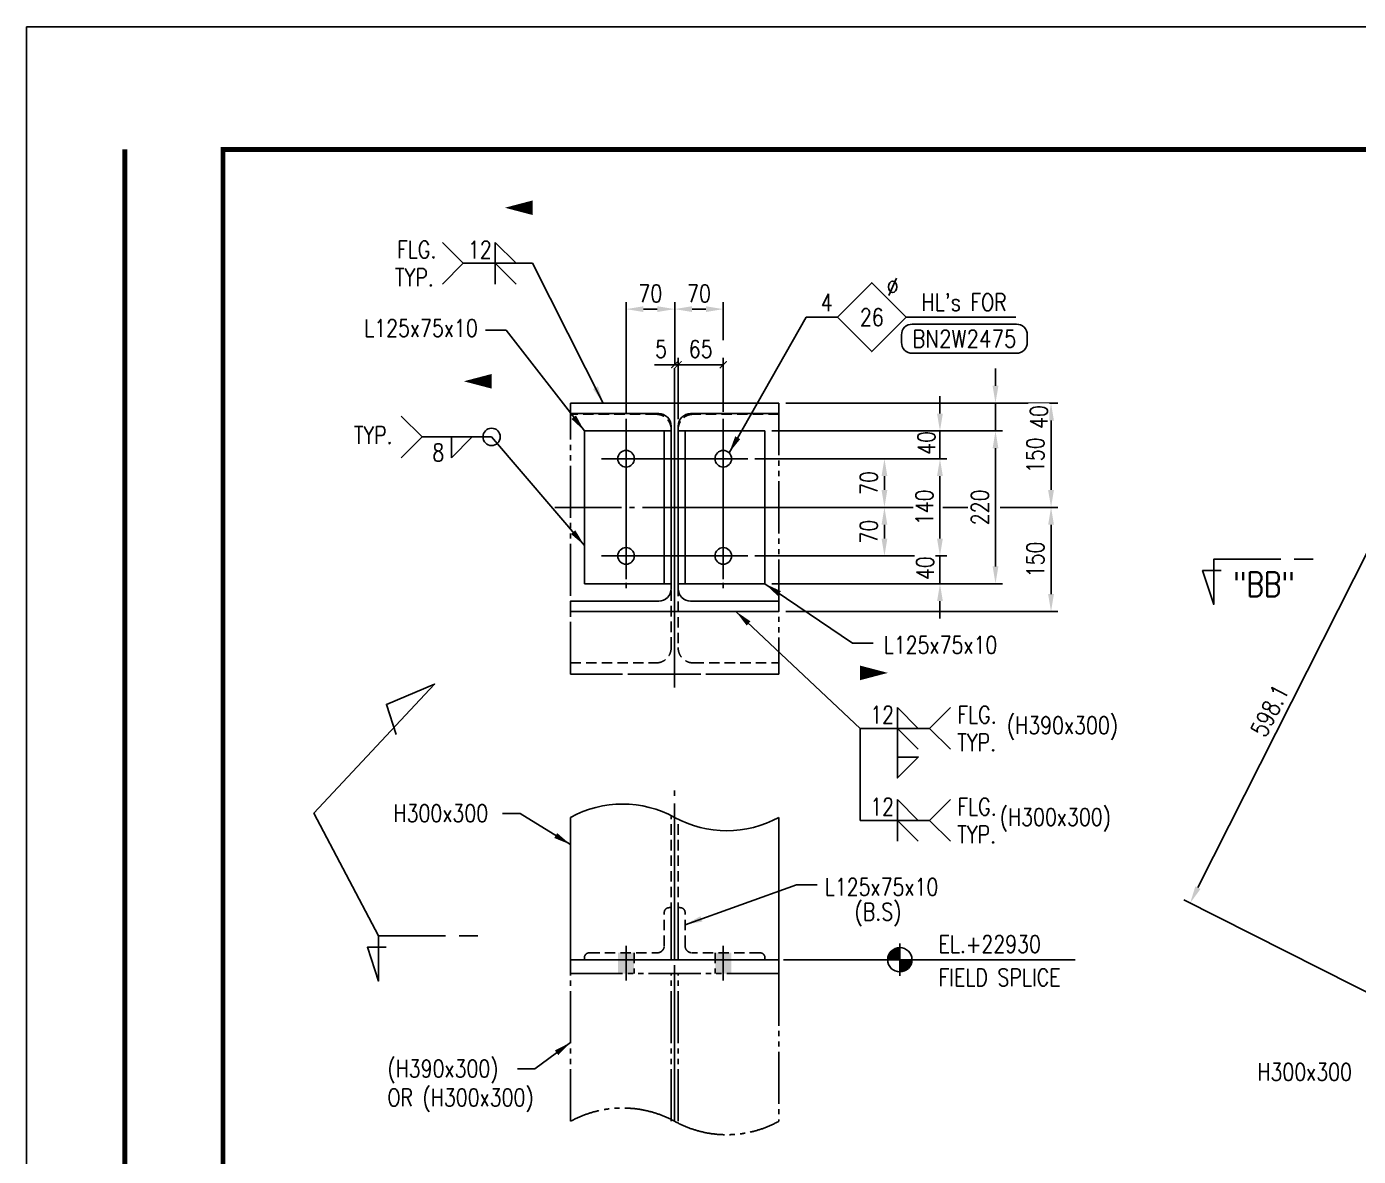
# Model space of a CAD drawing. Header units: millimetres. Extents: x 0 to 232280, y -26939 to 23794.
# Drawn here: x 108861 to 116535, y -9610 to -3104 of the extents above; entities that cross this region are included whole.
import ezdxf
from ezdxf.enums import TextEntityAlignment as Align

# ---------------------------------------------------------------- set-up
doc = ezdxf.new("R2010")
doc.units = ezdxf.units.MM
doc.header["$LTSCALE"] = 30
for name, pattern in [('JNK-CENTER', [34, 30, -1.5, 1, -1.5]), ('JNK-HIDDEN', [3, 2, -1]), ('JNK-PHANTOM', [15, 10, -1, 1, -1, 1, -1])]:
    doc.linetypes.add(name, pattern=pattern)
for name, color, linetype in [('CEN-R', 1, 'JNK-CENTER'), ('CON-C', 4, 'Continuous'), ('CON-G', 3, 'Continuous'), ('CON-W', 7, 'Continuous'), ('CON-Y', 2, 'Continuous'), ('Dim-W', 7, 'Continuous'), ('HID-Y', 2, 'JNK-HIDDEN'), ('PHA-M', 6, 'JNK-PHANTOM'), ('STL-OBJT', 7, 'Continuous'), ('TXT-Y', 2, 'Continuous')]:
    doc.layers.add(name, color=color, linetype=linetype)
doc.layers.add('CONT-G', color=3, linetype='Continuous', lineweight=25)
doc.styles.add('ROMANS', font='ROMANS.shx', dxfattribs={"width": 0.8})
doc.styles.add('SIMPLEX', font='simplex.shx', dxfattribs={"width": 0.8})
doc.dimstyles.new('DIM40x4', dxfattribs={"dimscale": 40, "dimtxt": 2.5, "dimasz": 2.5, "dimexe": 1, "dimexo": 1, "dimgap": 1, "dimtad": 1, "dimdec": 1, "dimlfac": 0.25, "dimdsep": 46, "dimtxsty": 'SIMPLEX', "dimcen": 2.5, "dimclrd": 7, "dimclre": 7, "dimclrt": 2, "dimadec": 1, "dimazin": 2, "dimtfac": 1, "dimtdec": 1, "dimtmove": 2, "dimatfit": 3, "dimfxl": 1, "dimtfill": 1, "dimtolj": 1, "dimtzin": 0, "dimarcsym": 1})

# ---------------------------------------------------------------- blocks, each defined once
blk = doc.blocks.new('TITLE')
at = {"color": 7}
for p in [(841, 594.85), (0, 0)]:
    blk.add_line(p, (0, 594.85), dxfattribs=at)
at = {"color": 7, "const_width": 0.707}
for points in [[(14.15, 577.17), (14.15, 17.68)], [(823.32, 577.17), (27.94, 577.17)], [(28.29, 17.68), (28.29, 577.52)]]:
    blk.add_lwpolyline(points, dxfattribs=at)
blk = doc.blocks.new('*D4194')
at = {"layer": 'DEFPOINTS', "color": 0, "ltscale": 0.5, "transparency": 16777216}
for p in [(118392.8, -6899.8), (115565.3, -8152), (117498.2, -9128.2)]:
    blk.add_point(p, dxfattribs=at)
at = {"layer": 'Dim-W', "color": 7, "lineweight": -2, "ltscale": 0.5, "transparency": 16777216}
for p, q in [((118357.1, -6881.8), (116608, -5998.5)), ((116598.6, -6105.8), (115610.3, -8062.7)), ((117462.5, -9110.2), (115529.6, -8134))]:
    blk.add_line(p, q, dxfattribs=at)
at = {"layer": 'Dim-W', "color": 7, "ltscale": 0.5, "transparency": 16777216}
for points in [[(116583.8, -6098.3), (116613.5, -6113.3), (116643.7, -6016.5)], [(115595.5, -8055.2), (115625.2, -8070.3), (115565.3, -8152)]]:
    blk.add_solid(points, dxfattribs=at)
at = {"layer": 'Dim-W', "color": 2, "ltscale": 0.5, "transparency": 16777216, "insert": (116024.2, -7043.7), "char_height": 100, "attachment_point": 5, "rotation": 63.20542, "style": 'SIMPLEX', "bg_fill": 3, "box_fill_scale": 1.1, "bg_fill_color": 256, "bg_fill_true_color": 13158600, "bg_fill_transparency": 0}
blk.add_mtext('\\A1;598.1', dxfattribs=at)
blk = doc.blocks.new('SECMARK2')
at = {"layer": 'CON-C'}
blk.add_line((0, 0), (-2.72, 0), dxfattribs=at)
blk.add_lwpolyline([(-4.67, 0), (-14.32, 0), (-14.32, 6.51), (-15.93, 1.64), (-13.23, 1.64)], dxfattribs=at)
at = {"layer": 'CON-C', "style": 'SIMPLEX', "width": 0.8}
blk.add_attdef('TAG', (-12.98, 1.18), '', height=3.5, dxfattribs=at)
blk = doc.blocks.new('A$C313649E1')
at = {"layer": 'CEN-R'}
blk.add_line((0, -930.4), (0, 0), dxfattribs=at)
at = {"layer": 'PHA-M'}
for p, q in [((-600, -80), (-600, 0)), ((-600, 0), (600, 0)), ((600, 0), (600, -80)), ((600, -80), (-600, -80)), ((-600, -930.4), (-600, -80)), ((-20, -930.4), (-20, -80)), ((20, -930.4), (20, -80)), ((600, -80), (600, -930.4))]:
    blk.add_line(p, q, dxfattribs=at)
blk.add_lwpolyline([(-600, -930.4, -0.255089), (0, -930.4, 0.257929), (600, -930.4)], format="xyb", dxfattribs=at)
blk = doc.blocks.new('FS-MARK')
h = blk.add_hatch(color=256)
edge = h.paths.add_edge_path()
edge.add_arc((0, 0), 1.75, 90, 180)
edge.add_line((-1.75, 0), (0, 0))
edge.add_line((0, 0), (0, 1.75))
h = blk.add_hatch(color=256)
edge = h.paths.add_edge_path()
edge.add_line((0, 0), (0, -1.75))
edge.add_arc((0, 0), 1.75, 270, 360)
edge.add_line((1.75, 0), (0, 0))
for p, q in [((0, 2.33), (0, -2.33)), ((2.33, 0), (-2.33, 0))]:
    blk.add_line(p, q)
blk.add_circle((0, 0), 1.75)
at = {"layer": 'CON-Y', "style": 'SIMPLEX', "width": 0.8}
blk.add_attdef('F.S.', (3.19, 1), '', height=2.5, dxfattribs=at)
blk = doc.blocks.new('*D3978')
at = {"layer": 'CON-W', "color": 7, "lineweight": -2, "transparency": 16777216}
for p, q in [((113155.1, -5432.6), (114483.8, -5432.6)), ((114443.8, -5532.6), (114443.8, -6212.6)), ((113155.1, -6312.6), (114483.8, -6312.6))]:
    blk.add_line(p, q, dxfattribs=at)
at = {"layer": 'CON-W', "color": 7, "transparency": 16777216}
for points in [[(114427.1, -5532.6), (114460.5, -5532.6), (114443.8, -5432.6)], [(114427.1, -6212.6), (114460.5, -6212.6), (114443.8, -6312.6)]]:
    blk.add_solid(points, dxfattribs=at)
at = {"layer": 'DEFPOINTS', "color": 0, "transparency": 16777216}
for p in [(113115.1, -5432.6), (113115.1, -6312.6), (114443.8, -6312.6)]:
    blk.add_point(p, dxfattribs=at)
at = {"layer": 'CON-W', "color": 2, "transparency": 16777216, "insert": (114353.8, -5872.6), "char_height": 100, "attachment_point": 5, "rotation": 90, "style": 'SIMPLEX', "bg_fill": 3, "box_fill_scale": 1.1, "bg_fill_color": 256, "bg_fill_true_color": 13158600, "bg_fill_transparency": 0}
blk.add_mtext('\\A1;220', dxfattribs=at)
blk = doc.blocks.new('*D3979')
at = {"layer": 'CON-W', "color": 7, "lineweight": -2, "transparency": 16777216}
for p, q in [((114123.8, -5332.6), (114123.8, -5232.6)), ((113155.1, -5432.6), (114163.8, -5432.6)), ((113057.5, -5592.6), (114163.8, -5592.6)), ((114123.8, -5692.6), (114123.8, -5792.6))]:
    blk.add_line(p, q, dxfattribs=at)
at = {"layer": 'DEFPOINTS', "color": 0, "transparency": 16777216}
for p in [(113115.1, -5432.6), (113017.5, -5592.6)]:
    blk.add_point(p, dxfattribs=at)
at = {"layer": 'CON-W', "color": 2, "transparency": 16777216, "insert": (114046, -5501.4), "char_height": 100, "attachment_point": 5, "rotation": 90, "style": 'SIMPLEX', "bg_fill": 3, "box_fill_scale": 1.1, "bg_fill_color": 256, "bg_fill_true_color": 13158600, "bg_fill_transparency": 0}
blk.add_mtext('\\A1;40', dxfattribs=at)
at = {"layer": 'CON-W', "color": 7, "lineweight": -2, "transparency": 16777216}
blk.add_line((114123.8, -5432.6), (114123.8, -5592.6), dxfattribs=at)
at = {"layer": 'CON-W', "color": 7, "transparency": 16777216}
for points in [[(114107.1, -5332.6), (114140.5, -5332.6), (114123.8, -5432.6)], [(114107.1, -5692.6), (114140.5, -5692.6), (114123.8, -5592.6)]]:
    blk.add_solid(points, dxfattribs=at)
at = {"layer": 'DEFPOINTS', "color": 0, "transparency": 16777216}
blk.add_point((114123.8, -5592.6), dxfattribs=at)
blk = doc.blocks.new('*D3980')
at = {"layer": 'CON-W', "color": 7, "lineweight": -2, "transparency": 16777216}
for p, q in [((113057.5, -5592.6), (114163.8, -5592.6)), ((114123.8, -5692.6), (114123.8, -6052.6)), ((113057.5, -6152.6), (114163.8, -6152.6))]:
    blk.add_line(p, q, dxfattribs=at)
at = {"layer": 'CON-W', "color": 7, "transparency": 16777216}
for points in [[(114107.1, -5692.6), (114140.5, -5692.6), (114123.8, -5592.6)], [(114107.1, -6052.6), (114140.5, -6052.6), (114123.8, -6152.6)]]:
    blk.add_solid(points, dxfattribs=at)
at = {"layer": 'DEFPOINTS', "color": 0, "transparency": 16777216}
for p in [(113017.5, -5592.6), (113017.5, -6152.6), (114123.8, -6152.6)]:
    blk.add_point(p, dxfattribs=at)
at = {"layer": 'CON-W', "color": 2, "transparency": 16777216, "insert": (114033.8, -5872.6), "char_height": 100, "attachment_point": 5, "rotation": 90, "style": 'SIMPLEX', "bg_fill": 3, "box_fill_scale": 1.1, "bg_fill_color": 256, "bg_fill_true_color": 13158600, "bg_fill_transparency": 0}
blk.add_mtext('\\A1;140', dxfattribs=at)
blk = doc.blocks.new('*D3981')
at = {"layer": 'CON-W', "color": 7, "lineweight": -2, "transparency": 16777216}
for p, q in [((114123.8, -6052.6), (114123.8, -5952.6)), ((113057.5, -6152.6), (114163.8, -6152.6)), ((113155.1, -6312.6), (114163.8, -6312.6)), ((114123.8, -6412.6), (114123.8, -6512.6))]:
    blk.add_line(p, q, dxfattribs=at)
at = {"layer": 'DEFPOINTS', "color": 0, "transparency": 16777216}
for p in [(113017.5, -6152.6), (113115.1, -6312.6)]:
    blk.add_point(p, dxfattribs=at)
at = {"layer": 'CON-W', "color": 2, "transparency": 16777216, "insert": (114037.8, -6222.8), "char_height": 100, "attachment_point": 5, "rotation": 90, "style": 'SIMPLEX', "bg_fill": 3, "box_fill_scale": 1.1, "bg_fill_color": 256, "bg_fill_true_color": 13158600, "bg_fill_transparency": 0}
blk.add_mtext('\\A1;40', dxfattribs=at)
at = {"layer": 'CON-W', "color": 7, "lineweight": -2, "transparency": 16777216}
blk.add_line((114123.8, -6152.6), (114123.8, -6312.6), dxfattribs=at)
at = {"layer": 'CON-W', "color": 7, "transparency": 16777216}
for points in [[(114107.1, -6052.6), (114140.5, -6052.6), (114123.8, -6152.6)], [(114107.1, -6412.6), (114140.5, -6412.6), (114123.8, -6312.6)]]:
    blk.add_solid(points, dxfattribs=at)
at = {"layer": 'DEFPOINTS', "color": 0, "transparency": 16777216}
blk.add_point((114123.8, -6312.6), dxfattribs=at)
blk = doc.blocks.new('_ArchTick')
at = {"color": 0, "linetype": 'ByBlock', "const_width": 0.15}
blk.add_lwpolyline([(-0.5, -0.5), (0.5, 0.5)], dxfattribs=at)
blk = doc.blocks.new('*D3982')
at = {"layer": 'DEFPOINTS', "color": 0, "ltscale": 0.5, "transparency": 16777216}
for p in [(112615.1, -5051), (112875.1, -5362.4), (112615.1, -5404.6)]:
    blk.add_point(p, dxfattribs=at)
at = {"layer": 'Dim-W', "color": 7, "lineweight": -2, "ltscale": 0.5, "transparency": 16777216}
for p, q in [((112615.1, -5364.6), (112615.1, -5011)), ((112875.1, -5051), (112615.1, -5051)), ((112875.1, -5322.4), (112875.1, -5011))]:
    blk.add_line(p, q, dxfattribs=at)
at = {"layer": 'Dim-W', "color": 7, "lineweight": -2, "ltscale": 0.5, "transparency": 16777216, "xscale": 40, "yscale": 40, "zscale": 40, "rotation": 180}
blk.add_blockref('_ArchTick', (112615.1, -5051), dxfattribs=at)
at = {"layer": 'Dim-W', "color": 7, "lineweight": -2, "ltscale": 0.5, "transparency": 16777216, "xscale": 40, "yscale": 40, "zscale": 40}
blk.add_blockref('_ArchTick', (112875.1, -5051), dxfattribs=at)
at = {"layer": 'Dim-W', "color": 2, "ltscale": 0.5, "transparency": 16777216, "insert": (112745.1, -4961), "char_height": 100, "attachment_point": 5, "style": 'SIMPLEX', "bg_fill": 3, "box_fill_scale": 1.1, "bg_fill_color": 256, "bg_fill_true_color": 13158600, "bg_fill_transparency": 0}
blk.add_mtext('\\A1;65', dxfattribs=at)
blk = doc.blocks.new('*D3983')
at = {"layer": 'CON-W', "color": 7, "lineweight": -2, "transparency": 16777216}
for p, q in [((112595.1, -5051.6), (112595.1, -4691)), ((112695.1, -4731), (112775.1, -4731)), ((112875.1, -4910.5), (112875.1, -4691))]:
    blk.add_line(p, q, dxfattribs=at)
at = {"layer": 'CON-W', "color": 7, "transparency": 16777216}
for points in [[(112695.1, -4714.4), (112695.1, -4747.7), (112595.1, -4731)], [(112775.1, -4714.4), (112775.1, -4747.7), (112875.1, -4731)]]:
    blk.add_solid(points, dxfattribs=at)
at = {"layer": 'DEFPOINTS', "color": 0, "transparency": 16777216}
for p in [(112875.1, -4731), (112875.1, -4950.5), (112595.1, -5091.6)]:
    blk.add_point(p, dxfattribs=at)
at = {"layer": 'CON-W', "color": 2, "transparency": 16777216, "insert": (112735.1, -4641), "char_height": 100, "attachment_point": 5, "style": 'SIMPLEX', "bg_fill": 3, "box_fill_scale": 1.1, "bg_fill_color": 256, "bg_fill_true_color": 13158600, "bg_fill_transparency": 0}
blk.add_mtext('\\A1;70', dxfattribs=at)
blk = doc.blocks.new('*D3984')
at = {"layer": 'CON-W', "color": 7, "lineweight": -2, "transparency": 16777216}
for p, q in [((112315.1, -5327.8), (112315.1, -4691)), ((112495.1, -4731), (112415.1, -4731)), ((112595.1, -5051.6), (112595.1, -4691))]:
    blk.add_line(p, q, dxfattribs=at)
at = {"layer": 'CON-W', "color": 7, "transparency": 16777216}
for points in [[(112415.1, -4714.4), (112415.1, -4747.7), (112315.1, -4731)], [(112495.1, -4714.4), (112495.1, -4747.7), (112595.1, -4731)]]:
    blk.add_solid(points, dxfattribs=at)
at = {"layer": 'DEFPOINTS', "color": 0, "transparency": 16777216}
for p in [(112315.1, -4731), (112595.1, -5091.6), (112315.1, -5367.8)]:
    blk.add_point(p, dxfattribs=at)
at = {"layer": 'CON-W', "color": 2, "transparency": 16777216, "insert": (112455.1, -4641), "char_height": 100, "attachment_point": 5, "style": 'SIMPLEX', "bg_fill": 3, "box_fill_scale": 1.1, "bg_fill_color": 256, "bg_fill_true_color": 13158600, "bg_fill_transparency": 0}
blk.add_mtext('\\A1;70', dxfattribs=at)
blk = doc.blocks.new('BOLTHOLE')
at = {"layer": 'CON-W'}
blk.add_line((25.7, 0), (9.9, 0), dxfattribs=at)
blk.add_lwpolyline([(0, 0), (4.95, 4.95), (9.9, 0), (4.95, -4.95)], close=True, dxfattribs=at)
at = {"layer": 'CON-Y', "style": 'SIMPLEX', "width": 0.8}
for s, p in [('%%C', (8.81, 3.12)), ("HL's FOR", (24.37, 0.9))]:
    blk.add_text(s, height=2.5, dxfattribs=at).set_placement(p, align=Align.RIGHT)
blk.add_attdef('4', text='', height=2.5, dxfattribs=at).set_placement((-0.69, 0.87), align=Align.RIGHT)
blk.add_attdef('22', text='', height=2.5, dxfattribs=at).set_placement((4.95, 0), align=Align.MIDDLE_CENTER)
blk = doc.blocks.new('boltmark')
at = {"layer": 'CON-Y'}
blk.add_lwpolyline([(0, -4.2), (15, -4.2, 0.414214), (16.56, -2.64), (16.56, -1.56, 0.414214), (15, 0), (0, 0, 0.414214), (-1.56, -1.56), (-1.56, -2.64, 0.414214)], format="xyb", close=True, dxfattribs=at)
at = {"layer": 'CON-G', "style": 'SIMPLEX', "width": 0.802523}
blk.add_attdef('BN2W1650', text='', height=2.5, dxfattribs=at).set_placement((0, -3.35), (15, -3.35), align=Align.FIT)
blk = doc.blocks.new('*D3985')
at = {"layer": 'DEFPOINTS', "color": 0, "ltscale": 0.5, "transparency": 16777216}
for p in [(112615.1, -5051), (112595.1, -5073.9), (112615.1, -5364.6)]:
    blk.add_point(p, dxfattribs=at)
at = {"layer": 'Dim-W', "color": 7, "lineweight": -2, "ltscale": 0.5, "transparency": 16777216}
for p, q in [((112595.1, -5051), (112555.1, -5051)), ((112595.1, -5033.9), (112595.1, -5011)), ((112615.1, -5324.6), (112615.1, -5011)), ((112615.1, -5051), (112655.1, -5051))]:
    blk.add_line(p, q, dxfattribs=at)
at = {"layer": 'Dim-W', "color": 2, "ltscale": 0.5, "transparency": 16777216, "insert": (112516.5, -4961), "char_height": 100, "attachment_point": 5, "style": 'SIMPLEX', "bg_fill": 3, "box_fill_scale": 1.1, "bg_fill_color": 256, "bg_fill_true_color": 13158600, "bg_fill_transparency": 0}
blk.add_mtext('\\A1;5', dxfattribs=at)
at = {"layer": 'Dim-W', "color": 7, "lineweight": -2, "ltscale": 0.5, "transparency": 16777216}
blk.add_line((112595.1, -5051), (112615.1, -5051), dxfattribs=at)
at = {"layer": 'Dim-W', "color": 7, "lineweight": -2, "ltscale": 0.5, "transparency": 16777216, "xscale": 40, "yscale": 40, "zscale": 40}
blk.add_blockref('_ArchTick', (112595.1, -5051), dxfattribs=at)
at = {"layer": 'Dim-W', "color": 7, "lineweight": -2, "ltscale": 0.5, "transparency": 16777216, "xscale": 40, "yscale": 40, "zscale": 40, "rotation": 180}
blk.add_blockref('_ArchTick', (112615.1, -5051), dxfattribs=at)
blk = doc.blocks.new('A$C1B2C0412')
at = {"layer": 'CONT-G'}
for centre in [(-280, -320), (280, -320), (-280, -880), (280, -880)]:
    blk.add_circle(centre, 48, dxfattribs=at)
at = {"layer": 'HID-Y', "color": 6}
blk.add_lwpolyline([(-600, -1560), (-600, -1496), (-108, -1496, 0.414214), (-20, -1408), (-20, -152, 0.414214), (-108, -64), (-600, -64), (-600, 0), (600, 0), (600, -64), (108, -64, 0.414214), (20, -152), (20, -1408, 0.414214), (108, -1496), (600, -1496), (600, -1560)], format="xyb", close=True, dxfattribs=at)
at = {"layer": 'PHA-M'}
blk.add_lwpolyline([(-600, 0), (600, 0), (600, -1560), (-600, -1560)], close=True, dxfattribs=at)
blk = doc.blocks.new('*D3986')
at = {"layer": 'DEFPOINTS', "color": 0, "ltscale": 0.5, "transparency": 16777216}
for p in [(114470, -5872.6), (114763.8, -5872.6), (113195.1, -6472.6)]:
    blk.add_point(p, dxfattribs=at)
at = {"layer": 'Dim-W', "color": 7, "lineweight": -2, "ltscale": 0.5, "transparency": 16777216}
for p, q in [((114510, -5872.6), (114803.8, -5872.6)), ((114763.8, -6372.6), (114763.8, -5972.6)), ((113235.1, -6472.6), (114803.8, -6472.6))]:
    blk.add_line(p, q, dxfattribs=at)
at = {"layer": 'Dim-W', "color": 7, "ltscale": 0.5, "transparency": 16777216}
for points in [[(114747.1, -5972.6), (114780.5, -5972.6), (114763.8, -5872.6)], [(114747.1, -6372.6), (114780.5, -6372.6), (114763.8, -6472.6)]]:
    blk.add_solid(points, dxfattribs=at)
at = {"layer": 'Dim-W', "color": 2, "ltscale": 0.5, "transparency": 16777216, "insert": (114673.8, -6172.6), "char_height": 100, "attachment_point": 5, "rotation": 90, "style": 'SIMPLEX', "bg_fill": 3, "box_fill_scale": 1.1, "bg_fill_color": 256, "bg_fill_true_color": 13158600, "bg_fill_transparency": 0}
blk.add_mtext('\\A1;150', dxfattribs=at)
blk = doc.blocks.new('*D3987')
at = {"layer": 'DEFPOINTS', "color": 0, "ltscale": 0.5, "transparency": 16777216}
for p in [(113195.1, -5272.6), (114470, -5872.6), (114763.8, -5872.6)]:
    blk.add_point(p, dxfattribs=at)
at = {"layer": 'Dim-W', "color": 7, "lineweight": -2, "ltscale": 0.5, "transparency": 16777216}
for p, q in [((113235.1, -5272.6), (114803.8, -5272.6)), ((114763.8, -5372.6), (114763.8, -5772.6)), ((114510, -5872.6), (114803.8, -5872.6))]:
    blk.add_line(p, q, dxfattribs=at)
at = {"layer": 'Dim-W', "color": 7, "ltscale": 0.5, "transparency": 16777216}
for points in [[(114747.1, -5372.6), (114780.5, -5372.6), (114763.8, -5272.6)], [(114747.1, -5772.6), (114780.5, -5772.6), (114763.8, -5872.6)]]:
    blk.add_solid(points, dxfattribs=at)
at = {"layer": 'Dim-W', "color": 2, "ltscale": 0.5, "transparency": 16777216, "insert": (114673.8, -5572.6), "char_height": 100, "attachment_point": 5, "rotation": 90, "style": 'SIMPLEX', "bg_fill": 3, "box_fill_scale": 1.1, "bg_fill_color": 256, "bg_fill_true_color": 13158600, "bg_fill_transparency": 0}
blk.add_mtext('\\A1;150', dxfattribs=at)
blk = doc.blocks.new('*D3988')
at = {"layer": 'DEFPOINTS', "color": 0, "ltscale": 0.5, "transparency": 16777216}
for p in [(113235.1, -5272.6), (114443.8, -5272.6), (113155.1, -5432.6)]:
    blk.add_point(p, dxfattribs=at)
at = {"layer": 'Dim-W', "color": 7, "lineweight": -2, "ltscale": 0.5, "transparency": 16777216}
for p, q in [((114443.8, -5172.6), (114443.8, -5072.6)), ((113275.1, -5272.6), (114483.8, -5272.6)), ((114443.8, -5432.6), (114443.8, -5272.6)), ((113195.1, -5432.6), (114483.8, -5432.6)), ((114443.8, -5532.6), (114443.8, -5632.6))]:
    blk.add_line(p, q, dxfattribs=at)
at = {"layer": 'Dim-W', "color": 7, "ltscale": 0.5, "transparency": 16777216}
for points in [[(114427.1, -5172.6), (114460.5, -5172.6), (114443.8, -5272.6)], [(114427.1, -5532.6), (114460.5, -5532.6), (114443.8, -5432.6)]]:
    blk.add_solid(points, dxfattribs=at)
at = {"layer": 'Dim-W', "color": 2, "ltscale": 0.5, "transparency": 16777216, "insert": (114693.8, -5352.6), "char_height": 100, "attachment_point": 5, "rotation": 90, "style": 'SIMPLEX', "bg_fill": 3, "box_fill_scale": 1.1, "bg_fill_color": 256, "bg_fill_true_color": 13158600, "bg_fill_transparency": 0}
blk.add_mtext('\\A1;40', dxfattribs=at)
blk = doc.blocks.new('*D3989')
at = {"layer": 'DEFPOINTS', "color": 0, "ltscale": 0.5, "transparency": 16777216}
for p in [(113309.3, -5872.6), (113803.8, -5872.6), (113115.1, -6152.6)]:
    blk.add_point(p, dxfattribs=at)
at = {"layer": 'Dim-W', "color": 7, "lineweight": -2, "ltscale": 0.5, "transparency": 16777216}
for p, q in [((113349.3, -5872.6), (113843.8, -5872.6)), ((113803.8, -6052.6), (113803.8, -5972.6)), ((113155.1, -6152.6), (113843.8, -6152.6))]:
    blk.add_line(p, q, dxfattribs=at)
at = {"layer": 'Dim-W', "color": 7, "ltscale": 0.5, "transparency": 16777216}
for points in [[(113787.1, -5972.6), (113820.5, -5972.6), (113803.8, -5872.6)], [(113787.1, -6052.6), (113820.5, -6052.6), (113803.8, -6152.6)]]:
    blk.add_solid(points, dxfattribs=at)
at = {"layer": 'Dim-W', "color": 2, "ltscale": 0.5, "transparency": 16777216, "insert": (113713.8, -6012.6), "char_height": 100, "attachment_point": 5, "rotation": 90, "style": 'SIMPLEX', "bg_fill": 3, "box_fill_scale": 1.1, "bg_fill_color": 256, "bg_fill_true_color": 13158600, "bg_fill_transparency": 0}
blk.add_mtext('\\A1;70', dxfattribs=at)
blk = doc.blocks.new('*D3990')
at = {"layer": 'DEFPOINTS', "color": 0, "ltscale": 0.5, "transparency": 16777216}
for p in [(113115.1, -5592.6), (113309.3, -5872.6), (113803.8, -5872.6)]:
    blk.add_point(p, dxfattribs=at)
at = {"layer": 'Dim-W', "color": 7, "lineweight": -2, "ltscale": 0.5, "transparency": 16777216}
for p, q in [((113155.1, -5592.6), (113843.8, -5592.6)), ((113803.8, -5692.6), (113803.8, -5772.6)), ((113349.3, -5872.6), (113843.8, -5872.6))]:
    blk.add_line(p, q, dxfattribs=at)
at = {"layer": 'Dim-W', "color": 7, "ltscale": 0.5, "transparency": 16777216}
for points in [[(113787.1, -5692.6), (113820.5, -5692.6), (113803.8, -5592.6)], [(113787.1, -5772.6), (113820.5, -5772.6), (113803.8, -5872.6)]]:
    blk.add_solid(points, dxfattribs=at)
at = {"layer": 'Dim-W', "color": 2, "ltscale": 0.5, "transparency": 16777216, "insert": (113713.8, -5732.6), "char_height": 100, "attachment_point": 5, "rotation": 90, "style": 'SIMPLEX', "bg_fill": 3, "box_fill_scale": 1.1, "bg_fill_color": 256, "bg_fill_true_color": 13158600, "bg_fill_transparency": 0}
blk.add_mtext('\\A1;70', dxfattribs=at)
blk = doc.blocks.new('weld-sy8')
blk.add_lwpolyline([(3.2, -3.2), (0, 0), (0, -7.6), (3.2, -4.4), (0, -4.4)])

msp = doc.modelspace()

# ---------------------------------------------------------------- hatches: boundary and pattern name
at = {"layer": 'CON-W'}
h = msp.add_hatch(color=256, dxfattribs=at)
h.paths.add_polyline_path([(112361.06, -8438.13), (112315.06, -8438.13), (112315.06, -8478.13), (112361.06, -8478.13)])
h.paths.add_polyline_path([(112361.06, -8478.13), (112315.06, -8478.13), (112315.06, -8558.13), (112361.06, -8558.13)])
h.paths.add_polyline_path([(112315.06, -8478.13), (112269.06, -8478.13), (112269.06, -8558.13), (112315.06, -8558.13)])
h.paths.add_polyline_path([(112315.06, -8478.13), (112315.06, -8438.13), (112269.06, -8438.13), (112269.06, -8478.13)])
h = msp.add_hatch(color=256, dxfattribs=at)
h.paths.add_polyline_path([(112829.06, -8438.13), (112875.06, -8438.13), (112875.06, -8478.13), (112829.06, -8478.13)])
h.paths.add_polyline_path([(112829.06, -8478.13), (112875.06, -8478.13), (112875.06, -8558.13), (112829.06, -8558.13)])
h.paths.add_polyline_path([(112875.06, -8478.13), (112921.06, -8478.13), (112921.06, -8558.13), (112875.06, -8558.13)])
h.paths.add_polyline_path([(112875.06, -8478.13), (112875.06, -8438.13), (112921.06, -8438.13), (112921.06, -8478.13)])

# ---------------------------------------------------------------- linework, layer by layer
for p, q in [((111561.44, -4467.11), (111561.44, -4347.11)), ((111561.44, -4347.11), (111681.44, -4467.11)), ((111308.52, -5466.65), (111308.52, -5586.65)), ((111308.52, -5586.65), (111428.52, -5466.65)), ((113879.09, -7146.02), (113879.09, -7026.02)), ((113879.09, -7026.02), (113999.09, -7146.02)), ((113879.09, -7675.83), (113879.09, -7555.83)), ((113879.09, -7555.83), (113999.09, -7675.83)), ((113879.09, -7795.83), (113879.09, -7675.83)), ((113879.09, -7675.83), (113999.09, -7795.83))]:
    msp.add_line(p, q)
msp.add_lwpolyline([(111681.44, -4587.11), (111561.44, -4467.11), (111561.44, -4587.11)])
at = {"layer": 'CEN-R'}
for p, q in [((112595.06, -5070.53), (112595.06, -6674.71)), ((112315.06, -5362.44), (112315.06, -6375.68)), ((112875.06, -5362.44), (112875.06, -6375.68)), ((112315.06, -5478.62), (112315.06, -6286.62)), ((112875.06, -6286.62), (112875.06, -5478.62)), ((112172.62, -5592.62), (112457.51, -5592.62)), ((112969.06, -5592.62), (112201.06, -5592.62)), ((113017.51, -5592.62), (112732.62, -5592.62)), ((112172.62, -6152.62), (112457.51, -6152.62)), ((112201.06, -6152.62), (112969.06, -6152.62)), ((113017.51, -6152.62), (112732.62, -6152.62)), ((112595.06, -8478.13), (112595.06, -7461.2)), ((112595.06, -7658.17), (112595.06, -8478.13)), ((112315.06, -8398.13), (112315.06, -8598.13)), ((112875.06, -8398.13), (112875.06, -8598.13))]:
    msp.add_line(p, q, dxfattribs=at)
at = {"layer": 'CON-C'}
msp.add_lwpolyline([(110888.69, -8340.62), (110516.61, -7633.84), (111212.11, -6890.2), (110934.45, -7007.76), (110989.84, -7181.5)], dxfattribs=at)
at = {"layer": 'CON-G'}
for p, q in [((112575.06, -5432.62), (112075.06, -5432.62)), ((112075.06, -5872.62), (112075.06, -5432.62)), ((112535.06, -5432.62), (112535.06, -5872.62)), ((112575.06, -5432.62), (112575.06, -5872.62)), ((112615.06, -5432.62), (113115.06, -5432.62)), ((112615.06, -5432.62), (112615.06, -5872.62)), ((112655.06, -5432.62), (112655.06, -5872.62)), ((113115.06, -5872.62), (113115.06, -5432.62)), ((112075.06, -5872.62), (112075.06, -6312.62)), ((112535.06, -6312.62), (112535.06, -5872.62)), ((112575.06, -6312.62), (112575.06, -5872.62)), ((112615.06, -6312.62), (112615.06, -5872.62)), ((112655.06, -6312.62), (112655.06, -5872.62)), ((113115.06, -5872.62), (113115.06, -6312.62)), ((112575.06, -6312.62), (112075.06, -6312.62)), ((112615.06, -6312.62), (113115.06, -6312.62)), ((111995.06, -8478.13), (111995.06, -7658.17)), ((113195.06, -8478.13), (113195.06, -7658.17)), ((111995.06, -8478.13), (113195.06, -8478.13))]:
    msp.add_line(p, q, dxfattribs=at)
msp.add_lwpolyline([(113195.06, -5272.62), (113195.06, -5332.62), (112687.06, -5332.62, 0.4142136), (112615.06, -5404.62), (112615.06, -6340.62, 0.4142136), (112687.06, -6412.62), (113195.06, -6412.62), (113195.06, -6472.62), (111995.06, -6472.62), (111995.06, -6412.62), (112503.06, -6412.62, 0.4142136), (112575.06, -6340.62), (112575.06, -5404.62, 0.4142136), (112503.06, -5332.62), (111995.06, -5332.62), (111995.06, -5272.62)], format="xyb", close=True, dxfattribs=at)
for centre in [(112315.06, -5592.62), (112875.06, -5592.62), (112315.06, -6152.62), (112875.06, -6152.62)]:
    msp.add_circle(centre, 48, dxfattribs=at)
at = {"layer": 'CON-W'}
for p, q in [((111256.77, -4347.11), (111376.77, -4467.11)), ((111376.77, -4467.11), (111256.77, -4587.11)), ((111376.77, -4467.11), (111776.77, -4467.11)), ((113533.15, -4777.55), (113351.96, -4777.55)), ((111623.42, -4851.66), (111504.12, -4851.66)), ((111019.92, -5346.65), (111139.92, -5466.65)), ((111139.92, -5466.65), (111019.92, -5586.65)), ((111139.92, -5466.65), (111539.92, -5466.65)), ((113620.15, -6654.29), (113739.45, -6654.29)), ((114183.76, -7026.02), (114063.76, -7146.02)), ((114063.76, -7146.02), (113663.76, -7146.02)), ((113663.76, -7146.02), (113663.76, -7675.83)), ((114063.76, -7146.02), (114183.76, -7266.02)), ((114183.76, -7555.83), (114063.76, -7675.83)), ((111703.88, -7636.22), (111603.88, -7636.22)), ((114063.76, -7675.83), (113663.76, -7675.83)), ((114063.76, -7675.83), (114183.76, -7795.83)), ((113296.95, -8047.07), (113416.25, -8047.07)), ((111789.62, -9106.8), (111689.62, -9106.8))]:
    msp.add_line(p, q, dxfattribs=at)
msp.add_lwpolyline([(111995.06, -7658.17, -0.2550891), (112595.06, -7658.17, 0.2579286), (113195.06, -7658.17)], format="xyb", dxfattribs=at)
at = {"layer": 'Dim-W', "ltscale": 0.5}
msp.add_line((113221.64, -8478.13), (114903.27, -8478.13), dxfattribs=at)
at = {"layer": 'Dim-W'}
for points in [[(111776.77, -4467.11, 0, 0, 0), (111776.77, -4147.11, 84, 0, 0), (111616.77, -4147.11, 0, 0, 0)], [(111539.92, -5466.65, 0, 0, 0), (111539.92, -5146.65, 84, 0, 0), (111379.92, -5146.65, 0, 0, 0)], [(113663.76, -7146.02, 0, 0, 0), (113663.76, -6826.02, 84, 0, 0), (113823.76, -6826.02, 0, 0, 0)]]:
    msp.add_lwpolyline(points, format="xyseb", dxfattribs=at)
at = {"layer": 'Dim-W', "ltscale": 0.5}
msp.add_circle((111539.92, -5466.65), 50, dxfattribs=at)
at = {"layer": 'HID-Y'}
for p, q in [((112575.06, -8478.13), (112575.06, -7647.72)), ((112615.06, -8478.13), (112615.06, -7668.75)), ((112535.06, -8398.13), (112535.06, -8206.13)), ((112563.06, -8178.13), (112575.06, -8178.13)), ((112575.06, -8178.13), (112575.06, -8478.13)), ((112627.06, -8178.13), (112615.06, -8178.13)), ((112615.06, -8178.13), (112615.06, -8478.13)), ((112655.06, -8398.13), (112655.06, -8206.13)), ((112103.06, -8438.13), (112495.06, -8438.13)), ((112361.06, -8438.13), (112361.06, -8558.13)), ((113087.06, -8438.13), (112695.06, -8438.13)), ((112829.06, -8438.13), (112829.06, -8558.13)), ((112075.06, -8478.13), (112075.06, -8466.13)), ((112575.06, -8478.13), (112075.06, -8478.13)), ((112615.06, -8478.13), (113115.06, -8478.13)), ((113115.06, -8478.13), (113115.06, -8466.13))]:
    msp.add_line(p, q, dxfattribs=at)
for centre, radius, start, end in [((112563.06, -8206.13), 28, 90, 180), ((112627.06, -8206.13), 28, 0, 90), ((112103.06, -8466.13), 28, 90, 180), ((112495.06, -8398.13), 40, 270, 0), ((112695.06, -8398.13), 40, 180, 270), ((113087.06, -8466.13), 28, 0, 90)]:
    msp.add_arc(centre, radius, start, end, dxfattribs=at)

# ---------------------------------------------------------------- block references
at = {"linetype": 'ByBlock', "xscale": 39.99999999599994, "yscale": 39.99999999599994, "zscale": 39.99999999599994}
msp.add_blockref('TITLE', (108860.97, -26898.29), dxfattribs=at)
at = {"xscale": 40, "yscale": 40, "zscale": 40}
msp.add_blockref('BOLTHOLE', (113533.15, -4777.55), dxfattribs=at).add_auto_attribs({'4': '4', '22': '26'})
ref = msp.add_blockref('boltmark', (113964.37, -4817.55), dxfattribs=dict(xscale=40, yscale=40, zscale=40))
ref.add_attrib('BN2W1650', 'BN2W2475', dxfattribs={"layer": 'CON-G', "height": 100, "style": 'SIMPLEX', "width": 0.782585}).set_placement((113964.37, -4951.54), (114564.35, -4951.54), align=Align.FIT)
at = {"layer": 'CON-W', "xscale": 37.5, "yscale": 37.5, "zscale": 37.5}
msp.add_blockref('weld-sy8', (113879.09, -7146.02), dxfattribs=at)
at = {"layer": 'Dim-W', "ltscale": 0.5}
msp.add_blockref('A$C313649E1', (112595.06, -8478.13), dxfattribs=at)
at = {"layer": 'STL-OBJT', "xscale": -40, "yscale": 40, "zscale": 40, "rotation": 180}
msp.add_blockref('SECMARK2', (111461.36, -8340.62), dxfattribs=at)
at = {"layer": 'STL-OBJT', "xscale": 40, "yscale": 40, "zscale": 40}
msp.add_blockref('FS-MARK', (113892.65, -8478.13), dxfattribs=at)

# ---------------------------------------------------------------- texts
at = {"layer": 'CON-W', "color": 2, "style": 'SIMPLEX', "width": 0.8}
for s, p in [('12', (111404.06, -4438.66)), ('8', (111198.52, -5606.65)), ('12', (113721.71, -7117.56)), ('(H390x300)', (114509.46, -7177.84)), ('H300x300', (110975.23, -7684.57)), ('12', (113721.71, -7647.38)), (' (H300x300)', (114413.44, -7706.35)), ('(H390x300)', (110939.59, -9155.15)), ('OR (H300x300)', (110939.59, -9321.52))]:
    msp.add_text(s, height=100, dxfattribs=at).set_placement(p)
at = {"layer": 'CON-Y', "style": 'SIMPLEX', "width": 0.8}
for p in [(111133.26, -4890.11), (114126.9, -6714.82), (113787.11, -8108.62)]:
    msp.add_text('L125x75x10', height=100, dxfattribs=at).set_placement(p, align=Align.CENTER)
at = {"layer": 'TXT-Y', "width": 0.8}
for s, style, p in [('FLG.', 'SIMPLEX', (110995.4, -4387.91)), ('TYP.', 'SIMPLEX', (110983.97, -4547.91)), ('TYP.', 'SIMPLEX', (110747.11, -5456.97)), ('FLG.', 'SIMPLEX', (114224.19, -7066.82)), ('TYP.', 'SIMPLEX', (114224.19, -7226.82)), ('FLG.', 'SIMPLEX', (114224.19, -7596.63)), ('TYP.', 'SIMPLEX', (114224.19, -7756.63)), ('(B.S)', 'ROMANS', (113631.43, -8201.57))]:
    msp.add_text(s, height=100, dxfattribs=dict(at, style=style)).set_placement(p, align=Align.MIDDLE_LEFT)
at = {"layer": 'TXT-Y', "style": 'SIMPLEX', "width": 0.8}
for s, p in [('EL.+22930', (114115.7, -8438.13)), ('FIELD SPLICE', (114115.7, -8629.75))]:
    msp.add_text(s, height=100, dxfattribs=at).set_placement(p)

# ---------------------------------------------------------------- leaders
at = {"layer": 'CON-W'}
for points in [[(112183.89, -5272.62), (111776.77, -4467.11)], [(112075.06, -5432.62), (111623.42, -4851.66)], [(112075.06, -6091.54), (111539.92, -5466.65)], [(112655.06, -8276.28), (113296.95, -8047.07)]]:
    msp.add_leader(points, dimstyle='DIM40x4', dxfattribs=at)
at = {"layer": 'STL-OBJT'}
for points in [[(111995.06, -7815.04), (111703.88, -7636.22)], [(111995.06, -8954.08), (111789.62, -9106.8)]]:
    msp.add_leader(points, dimstyle='DIM40x4', dxfattribs=at)

# ---------------------------------------------------------------- next in the draw order: dimensions: what is measured, and where the dimension line sits
at = {"layer": 'CON-W'}
dim = msp.add_linear_dim(base=(114443.81, -6312.62), p1=(113115.06, -5432.62), p2=(113115.06, -6312.62), angle=270, dimstyle='DIM40x4', dxfattribs=at)
dim.commit()
dim.dimension.update_dxf_attribs({"geometry": '*D3978', "text_midpoint": (114353.81, -5872.62)})
at = {"layer": 'Dim-W', "ltscale": 0.5}
dim = msp.add_linear_dim(base=(112615.06, -5051.04), p1=(112875.06, -5362.44), p2=(112615.06, -5404.62), dimstyle='DIM40x4', override={"dimasz": 1, "dimblk1": 'ArchTick', "dimblk2": 'ArchTick', "dimsah": 1}, dxfattribs=at)
dim.commit()
dim.dimension.update_dxf_attribs({"geometry": '*D3982', "text_midpoint": (112745.06, -4961.04)})
dim = msp.add_linear_dim(base=(115565.26, -8152.01), p1=(118392.81, -6899.83), p2=(117498.23, -9128.19), angle=63.205424, dimstyle='DIM40x4', dxfattribs=at)
dim.commit()
dim.dimension.update_dxf_attribs({"geometry": '*D4194', "text_midpoint": (116024.15, -7043.69)})

# ---------------------------------------------------------------- next in the draw order: linework, layer by layer
msp.add_line((114469.96, -5872.62), (114572.61, -5872.62), dxfattribs=at)

# ---------------------------------------------------------------- next in the draw order: block references
at = {"layer": 'CON-W'}
ref = msp.add_blockref('SECMARK2', (116274.31, -6171.63), dxfattribs=dict(at, xscale=-40, yscale=40, zscale=40, rotation=180))
ref.add_attrib('TAG', '"BB"', (115813.06, -6385.49), dxfattribs={"layer": 'CON-C', "height": 140, "style": 'SIMPLEX', "width": 0.8})

# ---------------------------------------------------------------- next in the draw order: texts
at = {"layer": 'CON-W', "color": 2, "style": 'SIMPLEX', "width": 0.8}
msp.add_text('H300x300', height=100, dxfattribs=at).set_placement((115952.98, -9174.45))

# ---------------------------------------------------------------- next in the draw order: dimensions: what is measured, and where the dimension line sits
at = {"layer": 'CON-W'}
dim = msp.add_linear_dim(base=(112875.06, -4731.04), p1=(112595.06, -5091.58), p2=(112875.06, -4950.53), dimstyle='DIM40x4', dxfattribs=at)
dim.commit()
dim.dimension.update_dxf_attribs({"geometry": '*D3983', "text_midpoint": (112735.06, -4641.04)})
dim = msp.add_linear_dim(base=(114123.81, -5592.62), p1=(113115.06, -5432.62), p2=(113017.51, -5592.62), angle=270, dimstyle='DIM40x4', dxfattribs=at)
dim.commit()
dim.dimension.update_dxf_attribs({"geometry": '*D3979', "text_midpoint": (114045.99, -5501.44), "dimtype": 160})

# ---------------------------------------------------------------- next in the draw order: dimensions: what is measured, and where the dimension line sits
for base, p1, p2, angle, picture, middle in [((112315.06, -4731.04), (112595.06, -5091.58), (112315.06, -5367.78), 180, '*D3984', (112455.06, -4641.04)), ((114123.81, -6152.62), (113017.51, -5592.62), (113017.51, -6152.62), 270, '*D3980', (114033.81, -5872.62))]:
    dim = msp.add_linear_dim(base=base, p1=p1, p2=p2, angle=angle, dimstyle='DIM40x4', dxfattribs=at)
    dim.commit()
    dim.dimension.update_dxf_attribs({"geometry": picture, "text_midpoint": middle})

# ---------------------------------------------------------------- next in the draw order: linework, layer by layer
at = {"layer": 'CEN-R'}
for p, q in [((112595.06, -6592.62), (112595.06, -5073.93)), ((113309.25, -5872.62), (111904.36, -5872.62))]:
    msp.add_line(p, q, dxfattribs=at)
at = {"layer": 'Dim-W', "ltscale": 0.5}
for p, q in [((113309.25, -5872.62), (113970.2, -5872.62)), ((114140.95, -5872.62), (114285.11, -5872.62))]:
    msp.add_line(p, q, dxfattribs=at)

# ---------------------------------------------------------------- next in the draw order: dimensions: what is measured, and where the dimension line sits
at = {"layer": 'CON-W'}
dim = msp.add_linear_dim(base=(114123.81, -6312.62), p1=(113017.51, -6152.62), p2=(113115.06, -6312.62), angle=270, dimstyle='DIM40x4', dxfattribs=at)
dim.commit()
dim.dimension.update_dxf_attribs({"geometry": '*D3981', "text_midpoint": (114037.76, -6222.78), "dimtype": 160})

# ---------------------------------------------------------------- next in the draw order: leaders
msp.add_leader([(112908.84, -5558.52), (113351.96, -4777.55)], dimstyle='DIM40x4', dxfattribs=at)

# ---------------------------------------------------------------- next in the draw order: dimensions: what is measured, and where the dimension line sits
at = {"layer": 'Dim-W', "ltscale": 0.5}
dim = msp.add_linear_dim(base=(112615.06, -5051.04), p1=(112595.06, -5073.93), p2=(112615.06, -5364.62), dimstyle='DIM40x4', override={"dimasz": 1, "dimblk1": 'ArchTick', "dimblk2": 'ArchTick', "dimsah": 1}, dxfattribs=at)
dim.commit()
dim.dimension.update_dxf_attribs({"geometry": '*D3985', "text_midpoint": (112516.47, -4961.04), "dimtype": 160})

# ---------------------------------------------------------------- next in the draw order: leaders
at = {"layer": 'CON-W'}
msp.add_leader([(113115.06, -6312.62), (113620.15, -6654.29)], dimstyle='DIM40x4', dxfattribs=at)

# ---------------------------------------------------------------- next in the draw order: linework, layer by layer
at = {"layer": 'CEN-R'}
msp.add_line((112595.06, -5179.88), (112595.06, -6910.95), dxfattribs=at)
at = {"layer": 'Dim-W', "ltscale": 0.5}
msp.add_line((112595.06, -5051.04), (112479.21, -5051.04), dxfattribs=at)

# ---------------------------------------------------------------- next in the draw order: block references
msp.add_blockref('A$C1B2C0412', (112595.06, -5272.62), dxfattribs=at)

# ---------------------------------------------------------------- next in the draw order: dimensions: what is measured, and where the dimension line sits
dim = msp.add_linear_dim(base=(114763.81, -5872.62), p1=(113195.06, -6472.62), p2=(114469.96, -5872.62), angle=90, dimstyle='DIM40x4', dxfattribs=at)
dim.commit()
dim.dimension.update_dxf_attribs({"geometry": '*D3986', "text_midpoint": (114673.81, -6172.62)})

# ---------------------------------------------------------------- next in the draw order: dimensions: what is measured, and where the dimension line sits
dim = msp.add_linear_dim(base=(114763.81, -5872.62), p1=(113195.06, -5272.62), p2=(114469.96, -5872.62), angle=270, dimstyle='DIM40x4', dxfattribs=at)
dim.commit()
dim.dimension.update_dxf_attribs({"geometry": '*D3987', "text_midpoint": (114673.81, -5572.62)})

# ---------------------------------------------------------------- next in the draw order: leaders
at = {"layer": 'CON-W'}
msp.add_leader([(112948.26, -6472.62), (113663.76, -7146.02)], dimstyle='DIM40x4', dxfattribs=at)

# ---------------------------------------------------------------- next in the draw order: dimensions: what is measured, and where the dimension line sits
at = {"layer": 'Dim-W', "ltscale": 0.5}
for base, p1, p2, picture, middle in [((114443.81, -5272.62), (113155.06, -5432.62), (113235.06, -5272.62), '*D3988', (114693.81, -5352.62)), ((113803.81, -5872.62), (113115.06, -6152.62), (113309.25, -5872.62), '*D3989', (113713.81, -6012.62))]:
    dim = msp.add_linear_dim(base=base, p1=p1, p2=p2, angle=90, dimstyle='DIM40x4', dxfattribs=at)
    dim.commit()
    dim.dimension.update_dxf_attribs({"geometry": picture, "text_midpoint": middle})

# ---------------------------------------------------------------- next in the draw order: dimensions: what is measured, and where the dimension line sits
dim = msp.add_linear_dim(base=(113803.81, -5872.62), p1=(113115.06, -5592.62), p2=(113309.25, -5872.62), angle=270, dimstyle='DIM40x4', dxfattribs=at)
dim.commit()
dim.dimension.update_dxf_attribs({"geometry": '*D3990', "text_midpoint": (113713.81, -5732.62)})

doc.saveas('drawing.dxf')
